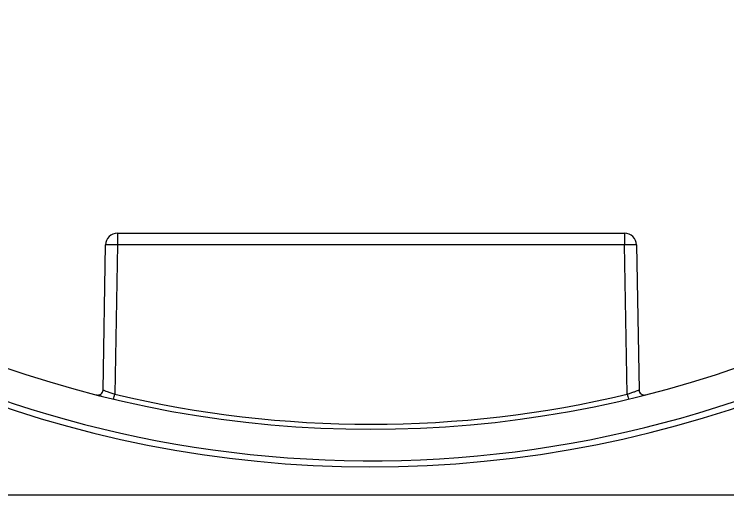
# Model space of a CAD drawing. Extents: x 7 to 135, y 1 to 99.
# Drawn here: x 56.149 to 58.243, y 41.873 to 43.282 of the extents above; entities that cross this region are included whole.
import ezdxf

# ---------------------------------------------------------------- set-up
doc = ezdxf.new("R2010")
doc.units = 0
doc.header["$MEASUREMENT"] = 0
doc.layers.add('OBJECT', color=7, linetype='CONTINUOUS')

msp = doc.modelspace()

# ---------------------------------------------------------------- linework, layer by layer
at = {"layer": 'OBJECT'}
for p, q in [((56.4523, 42.64), (57.9404, 42.64)), ((56.4523, 42.64), (56.4523, 42.6056)), ((57.9404, 42.64), (57.9404, 42.6056)), ((56.4099, 42.1801), (56.4173, 42.6056)), ((56.4523, 42.6056), (56.4447, 42.1679)), ((57.9404, 42.6056), (56.4523, 42.6056)), ((57.9481, 42.1679), (57.9404, 42.6056)), ((57.9754, 42.6056), (57.9828, 42.1801)), ((55.5818, 41.873), (58.8108, 41.873))]:
    msp.add_line(p, q, dxfattribs=at)
for centre, radius, start, end in [((57.1963, 45.3299), 3.375, 98.3863, 0), ((57.1964, 45.33), 3.3575, 212.5293, 332.4228), ((57.1964, 45.33), 3.265, 227.9974, 311.9606), ((56.4523, 42.605), 0.035, 90, 179), ((57.9404, 42.605), 0.035, 1, 90), ((56.4348, 42.1042), 0.5017, 88.0014, 91.9986), ((57.9579, 42.1042), 0.5017, 88.0014, 91.9986), ((56.3949, 42.1804), 0.015, 255.7231, 359), ((55.5588, 42.3747), 0.9097, 345.9273, 346.8561), ((57.1964, 45.3297), 3.25, 256.6268, 283.3732), ((58.8312, 42.3741), 0.9069, 193.1419, 194.0736), ((57.9978, 42.1804), 0.015, 181, 284.2769)]:
    msp.add_arc(centre, radius, start, end, dxfattribs=at)
for points, knots in [([(56.3912, 42.1658), (56.3917, 42.1657), (56.3928, 42.1654), (56.3992, 42.1638), (56.4042, 42.1626), (56.4055, 42.1622)], [0, 0, 0, 0, 0.424015, 0.848245, 1, 1, 1, 1]), ([(56.4099, 42.1801), (56.41, 42.18), (56.4104, 42.1799), (56.4142, 42.1784), (56.4221, 42.1756), (56.4327, 42.1719), (56.4407, 42.1692), (56.4447, 42.1679)], [0, 0, 0, 0, 0.119866, 0.332961, 0.552878, 0.776121, 1, 1, 1, 1]), ([(57.9481, 42.1679), (57.9509, 42.1688), (57.9576, 42.171), (57.9674, 42.1744), (57.9759, 42.1775), (57.9817, 42.1796), (57.9825, 42.1799), (57.9828, 42.1801)], [0, 0, 0, 0, 0.157319, 0.37573, 0.587366, 0.794294, 1, 1, 1, 1]), ([(57.9872, 42.1622), (57.9897, 42.1629), (57.9959, 42.1644), (58.0008, 42.1656), (58.0013, 42.1658), (58.0015, 42.1658)], [0, 0, 0, 0, 0.300136, 0.736867, 1, 1, 1, 1])]:
    msp.add_open_spline(points, degree=3, knots=knots, dxfattribs=at)

doc.saveas('drawing.dxf')
